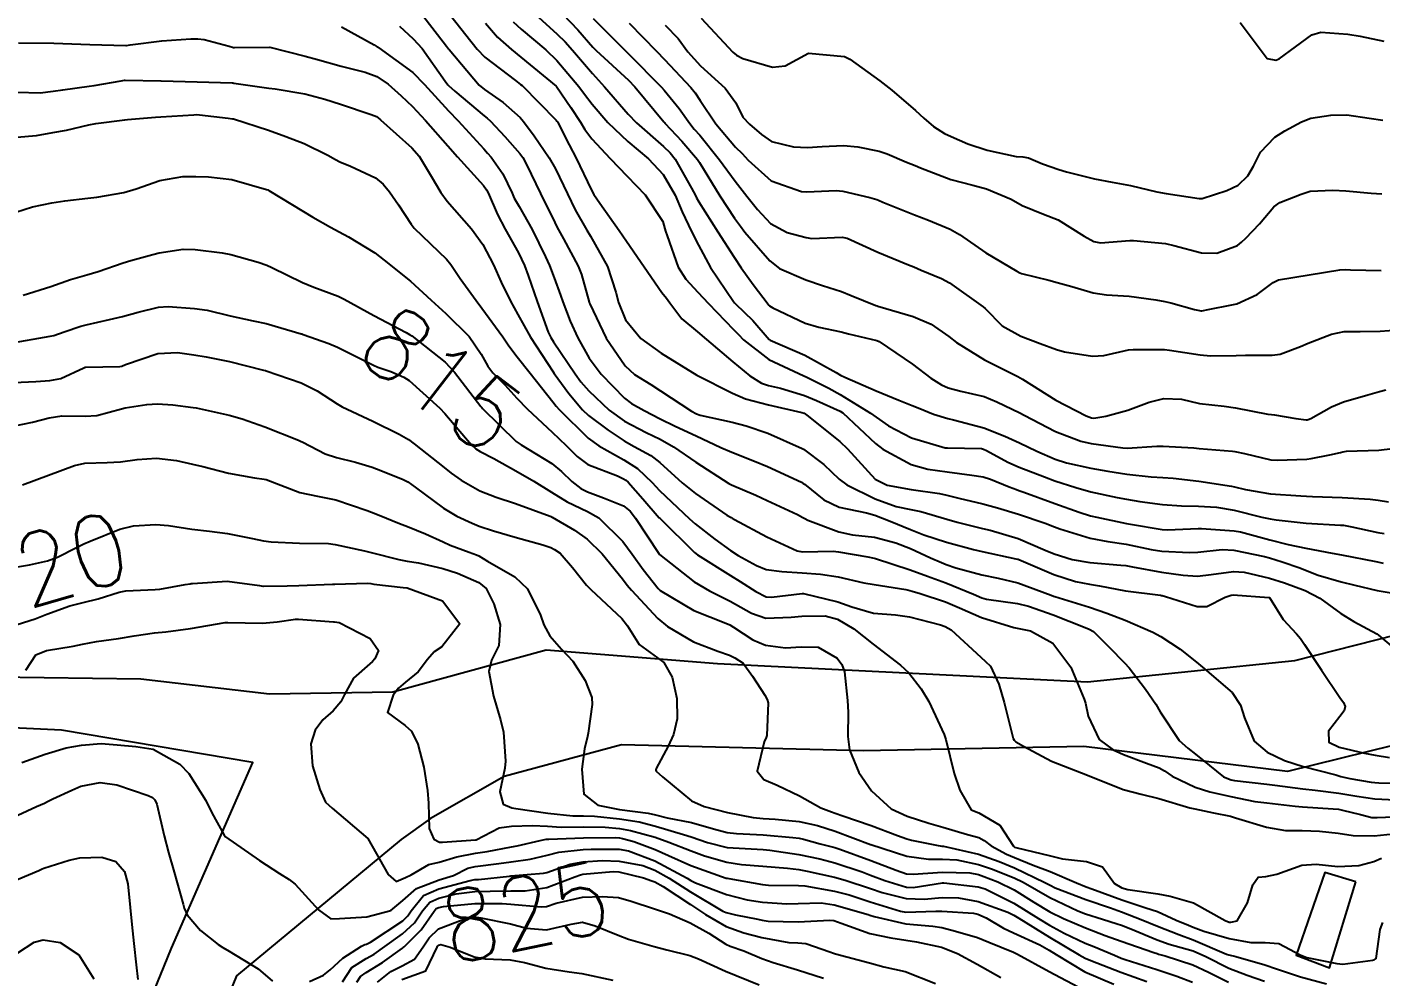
# Model space of a CAD drawing. Header units: metres. Extents: x 307586 to 320046, y 7427249 to 7434250.
# Drawn here: x 319437.7 to 319513.1, y 7427996.4 to 7428049.3 of the extents above; entities that cross this region are included whole.
import ezdxf
from ezdxf.enums import TextEntityAlignment as Align

# ---------------------------------------------------------------- set-up
doc = ezdxf.new("R2010")
doc.units = ezdxf.units.M
doc.header["$MEASUREMENT"] = 0
for name, color, linetype in [('Cotas', 45, 'Continuous'), ('Curvas de Nivel 1m', 11, 'Continuous'), ('Curvas de Nivel 5m', 15, 'Continuous'), ('Edificações', 30, 'Continuous'), ('Vias Secundárias', 230, 'Continuous')]:
    doc.layers.add(name, color=color, linetype=linetype)
doc.styles.add('Style-STANDARD', font='STANDARD.shx')

msp = doc.modelspace()

# ---------------------------------------------------------------- linework, layer by layer
at = {"layer": 'Curvas de Nivel 1m', "flags": 128}
for points, elevation in [([(319459.622, 7428050.116), (319461.079, 7428048.247), (319461.193, 7428048.1), (319461.222, 7428048.062), (319462.894, 7428046.083), (319463.19, 7428045.831), (319464.23, 7428045.11), (319465.175, 7428044.278), (319465.37, 7428044.048), (319465.947, 7428043.26), (319466.795, 7428042.034), (319467.144, 7428041.423), (319467.809, 7428040.02), (319468.239, 7428039.138), (319468.887, 7428038.003), (319469.098, 7428037.67), (319470.034, 7428035.99), (319470.494, 7428034.551), (319470.644, 7428033.984), (319471.043, 7428033.009), (319471.882, 7428031.972), (319473.021, 7428031.155), (319475.003, 7428029.93), (319476.993, 7428028.931), (319477.717, 7428028.626), (319478.987, 7428028.289), (319480.854, 7428027.861), (319480.982, 7428027.813), (319481.132, 7428027.706), (319482.959, 7428026.25), (319483.392, 7428025.826), (319484.936, 7428024.139), (319485.593, 7428023.803), (319486.931, 7428023.579), (319488.511, 7428023.348), (319488.928, 7428023.259), (319489.586, 7428023.094), (319490.923, 7428022.778), (319491.743, 7428022.55), (319492.918, 7428022.201), (319494.392, 7428021.695), (319494.91, 7428021.49), (319495.219, 7428021.376), (319496.901, 7428020.854), (319497.872, 7428020.681), (319498.896, 7428020.518), (319500.284, 7428020.234), (319500.891, 7428020.145), (319502.422, 7428020.064), (319502.89, 7428020.088), (319504.24, 7428020.23), (319504.892, 7428020.193), (319506.603, 7428019.837), (319506.886, 7428019.76), (319507.584, 7428019.539), (319508.56, 7428019.205), (319508.879, 7428019.083), (319509.581, 7428018.807), (319510.872, 7428018.431), (319511.624, 7428018.243), (319512.868, 7428017.956), (319514.67, 7428017.647)], 808), ([(319461.242, 7428050.023), (319462.776, 7428048.084), (319463.216, 7428047.63), (319464.92, 7428046.331), (319465.194, 7428046.123), (319465.28, 7428046.049), (319467.174, 7428044.136), (319467.219, 7428044.075), (319467.249, 7428044.029), (319467.896, 7428042.755), (319468.283, 7428042.013), (319469.127, 7428040.269), (319469.267, 7428039.999), (319469.601, 7428039.512), (319470.68, 7428037.984), (319471.094, 7428037.392), (319472.075, 7428035.97), (319473.059, 7428034.541), (319473.315, 7428034.215), (319473.514, 7428033.953), (319474.177, 7428033.076), (319475.037, 7428032.337), (319475.551, 7428031.925), (319477.014, 7428030.678), (319477.958, 7428029.896), (319478.604, 7428029.491), (319478.998, 7428029.363), (319479.663, 7428029.206), (319480.992, 7428028.807), (319481.67, 7428028.53), (319482.984, 7428027.923), (319483.128, 7428027.829), (319484.958, 7428026.122), (319485.365, 7428025.806), (319486.945, 7428024.959), (319487.859, 7428024.693), (319488.941, 7428024.546), (319490.309, 7428024.376), (319490.938, 7428024.274), (319491.342, 7428024.139), (319492.392, 7428023.718), (319492.79, 7428023.571), (319492.931, 7428023.523), (319493.21, 7428023.427), (319494.924, 7428022.794), (319496.291, 7428022.304), (319496.917, 7428022.106), (319497.272, 7428022.021), (319498.913, 7428021.683), (319499.145, 7428021.638), (319500.909, 7428021.348), (319501.197, 7428021.327), (319502.91, 7428021.401), (319503.098, 7428021.4), (319504.909, 7428021.277), (319505.256, 7428021.218), (319506.901, 7428020.776), (319507.922, 7428020.51), (319508.895, 7428020.297), (319510.371, 7428020.024), (319510.889, 7428019.933), (319512.8, 7428019.556), (319512.884, 7428019.535), (319513.202, 7428019.467)], 807), ([(319465.995, 7428050.042), (319467.232, 7428048.918), (319467.685, 7428048.481), (319468.089, 7428048.017), (319469.204, 7428046.729), (319469.874, 7428045.993), (319471.178, 7428044.471), (319471.652, 7428043.975), (319473.16, 7428042.67), (319473.52, 7428042.318), (319473.796, 7428041.95), (319474.715, 7428040.35), (319474.935, 7428039.933), (319474.997, 7428039.807), (319475.119, 7428039.584), (319476.18, 7428037.919), (319477.082, 7428036.494), (319477.484, 7428035.904), (319478.149, 7428034.979), (319478.972, 7428033.881), (319479.009, 7428033.837), (319479.052, 7428033.8), (319479.24, 7428033.689), (319481.043, 7428032.835), (319481.795, 7428032.607), (319483.038, 7428032.341), (319483.454, 7428032.242), (319485.033, 7428031.855), (319485.147, 7428031.809), (319487.014, 7428030.54), (319488.027, 7428029.775), (319488.622, 7428029.388), (319488.998, 7428029.228), (319489.704, 7428029.045), (319490.993, 7428028.74), (319491.709, 7428028.449), (319492.984, 7428027.839), (319493.227, 7428027.708), (319494.97, 7428026.8), (319496.372, 7428026.266), (319496.96, 7428026.122), (319498.714, 7428025.886), (319498.957, 7428025.88), (319500.606, 7428025.975), (319500.958, 7428025.989), (319502.667, 7428025.884), (319502.957, 7428025.854), (319504.815, 7428025.711), (319504.955, 7428025.69), (319505.495, 7428025.565), (319506.958, 7428025.227), (319507.307, 7428025.195), (319508.959, 7428025.262), (319509.19, 7428025.287), (319510.239, 7428025.507), (319510.831, 7428025.635), (319510.965, 7428025.669), (319511.172, 7428025.704), (319512.966, 7428025.761), (319514.484, 7428025.938)], 804), ([(319467.557, 7428050.025), (319468.384, 7428049.163), (319469.225, 7428048.197), (319469.412, 7428047.998), (319471.199, 7428046.352), (319471.561, 7428045.976), (319473.174, 7428044.028), (319473.205, 7428043.991), (319473.23, 7428043.959), (319474.175, 7428042.957), (319475.037, 7428041.932), (319475.15, 7428041.763), (319476.29, 7428039.918), (319477.111, 7428038.674), (319477.43, 7428038.229), (319477.683, 7428037.901), (319479.079, 7428036.292), (319479.617, 7428035.875), (319481.067, 7428035.237), (319481.993, 7428034.921), (319483.06, 7428034.586), (319483.602, 7428034.375), (319484.978, 7428033.811), (319485.037, 7428033.794), (319485.053, 7428033.788), (319485.083, 7428033.779), (319487.047, 7428033.195), (319488.043, 7428032.775), (319489.036, 7428032.088), (319489.462, 7428031.756), (319491.019, 7428030.786), (319492.865, 7428029.852), (319493.004, 7428029.783), (319493.131, 7428029.709), (319494.991, 7428028.537), (319496.673, 7428027.673), (319496.981, 7428027.564), (319497.1, 7428027.549), (319497.779, 7428027.658), (319498.986, 7428027.988), (319500.182, 7428028.437), (319500.993, 7428028.641), (319501.981, 7428028.593), (319502.991, 7428028.362), (319504.362, 7428028.203), (319504.988, 7428028.117), (319506.781, 7428027.756), (319506.985, 7428027.737), (319507.163, 7428027.726), (319508.339, 7428027.53), (319508.915, 7428027.454), (319508.982, 7428027.455), (319509.036, 7428027.466), (319509.171, 7428027.518), (319510.327, 7428028.169), (319510.992, 7428028.453), (319512.353, 7428028.836), (319512.999, 7428029.028), (319513.351, 7428029.115)], 803), ([(319469.241, 7428049.788), (319471.039, 7428047.982), (319471.22, 7428047.795), (319473.032, 7428045.962), (319473.191, 7428045.79), (319474.02, 7428044.786), (319474.62, 7428043.938), (319474.863, 7428043.628), (319475.166, 7428043.285), (319476.261, 7428041.919), (319477.135, 7428040.738), (319477.79, 7428039.9), (319478.381, 7428039.157), (319479.108, 7428038.372), (319480.043, 7428037.871), (319481.099, 7428037.588), (319481.406, 7428037.55), (319483.1, 7428037.621), (319483.375, 7428037.56), (319485.088, 7428036.785), (319486.794, 7428036.077), (319487.076, 7428035.964), (319487.501, 7428035.784), (319488.623, 7428035.321), (319489.066, 7428035.081), (319490.946, 7428033.741), (319491.052, 7428033.638), (319491.998, 7428032.681), (319493.037, 7428032.1), (319494.109, 7428031.699), (319495.028, 7428031.371), (319495.472, 7428031.24), (319497.023, 7428030.992), (319497.652, 7428031.032), (319499.028, 7428031.337), (319499.299, 7428031.367), (319501.029, 7428031.356), (319501.317, 7428031.327), (319503.025, 7428031.071), (319503.593, 7428031.016), (319505.025, 7428031.029), (319505.548, 7428031.042), (319507.025, 7428031.039), (319507.472, 7428031.098), (319508.602, 7428031.526), (319509.035, 7428031.715), (319510.33, 7428032.217), (319511.042, 7428032.365), (319511.92, 7428032.365), (319513.042, 7428032.382), (319514.041, 7428032.462)], 802), ([(319475.242, 7428049.803), (319477.016, 7428047.912), (319477.221, 7428047.753), (319477.56, 7428047.563), (319479.211, 7428047.08), (319479.925, 7428047.16), (319481.223, 7428047.86), (319483.22, 7428047.673), (319483.531, 7428047.523), (319485.2, 7428046.31), (319485.858, 7428045.803), (319487.182, 7428044.659), (319487.634, 7428044.24), (319488.178, 7428043.775), (319488.793, 7428043.389), (319489.167, 7428043.214), (319490.094, 7428042.82), (319491.16, 7428042.451), (319492.779, 7428042.102), (319493.157, 7428042.079), (319493.473, 7428042.032), (319494.236, 7428041.704), (319495.148, 7428041.374), (319495.574, 7428041.259), (319497.141, 7428040.872), (319498.123, 7428040.67), (319499.136, 7428040.483), (319500.614, 7428040.142), (319501.129, 7428040.038), (319502.967, 7428039.76), (319503.125, 7428039.769), (319504.496, 7428040.216), (319505.137, 7428040.517), (319505.674, 7428041.036), (319505.99, 7428041.562), (319506.376, 7428042.343), (319507.169, 7428043.19), (319507.729, 7428043.542), (319508.668, 7428044.04), (319509.184, 7428044.233), (319510.283, 7428044.413), (319511.187, 7428044.427), (319512.426, 7428044.246), (319513.183, 7428044.12)], 799), ([(319458.467, 7428049.363), (319459.228, 7428048.665), (319459.722, 7428048.115), (319461.007, 7428046.291), (319461.143, 7428046.1), (319461.192, 7428046.049), (319461.545, 7428045.741), (319463.176, 7428044.375), (319463.34, 7428044.243), (319463.524, 7428044.075), (319464.319, 7428043.221), (319465.155, 7428042.274), (319465.317, 7428042.048), (319465.525, 7428041.669), (319466.314, 7428040.038), (319467.107, 7428038.428), (319467.237, 7428038.161), (319467.306, 7428038.027), (319467.594, 7428037.524), (319468.401, 7428036.01), (319468.595, 7428035.534), (319469.012, 7428034.001), (319469.022, 7428033.97), (319469.052, 7428033.897), (319469.962, 7428031.991), (319471.01, 7428030.446), (319471.542, 7428029.972), (319472.453, 7428029.414), (319472.994, 7428029.063), (319474.705, 7428027.933), (319474.981, 7428027.783), (319475.201, 7428027.707), (319476.974, 7428027.32), (319477.748, 7428027.121), (319478.965, 7428026.698), (319480.87, 7428025.861), (319480.952, 7428025.814), (319482.067, 7428024.966), (319482.936, 7428024.147), (319483.363, 7428023.826), (319484.925, 7428023.043), (319486.095, 7428022.625), (319486.919, 7428022.448), (319487.475, 7428022.338), (319488.915, 7428021.919), (319489.501, 7428021.754), (319490.908, 7428021.4), (319491.34, 7428021.3), (319492.9, 7428020.851), (319494.385, 7428020.201), (319494.887, 7428019.984), (319495.897, 7428019.68), (319496.881, 7428019.504), (319498.601, 7428019.365), (319498.88, 7428019.332), (319499.254, 7428019.262), (319500.876, 7428018.965), (319502.073, 7428018.8), (319502.875, 7428018.75), (319503.625, 7428018.833), (319504.877, 7428019.014), (319505.464, 7428018.977), (319506.874, 7428018.643), (319507.713, 7428018.379), (319508.867, 7428017.941), (319509.685, 7428017.512), (319510.855, 7428016.672), (319511.58, 7428016.219), (319512.844, 7428015.535), (319512.943, 7428015.469), (319514.819, 7428013.882)], 809), ([(319463.237, 7428049.53), (319463.909, 7428048.749), (319464.686, 7428048.058), (319465.217, 7428047.639), (319467.171, 7428046.03), (319467.193, 7428046.006), (319467.994, 7428044.831), (319468.537, 7428044.01), (319468.776, 7428043.613), (319469.164, 7428043.093), (319470.193, 7428041.99), (319471.138, 7428041.009), (319472.14, 7428039.97), (319473.108, 7428038.483), (319473.222, 7428038.076), (319473.258, 7428037.958), (319473.362, 7428037.693), (319473.963, 7428035.947), (319474.396, 7428035.27), (319475.059, 7428034.556), (319475.652, 7428033.924), (319477.039, 7428032.476), (319477.32, 7428032.19), (319477.604, 7428031.901), (319479.017, 7428030.806), (319480.961, 7428029.902), (319481.003, 7428029.883), (319481.053, 7428029.859), (319482.359, 7428029.202), (319482.993, 7428028.863), (319484.676, 7428027.813), (319484.98, 7428027.595), (319485.671, 7428027.105), (319486.963, 7428026.444), (319488.819, 7428025.898), (319488.955, 7428025.882), (319490.853, 7428025.843), (319490.954, 7428025.819), (319491.125, 7428025.737), (319492.318, 7428025.091), (319492.944, 7428024.816), (319494.361, 7428024.273), (319494.937, 7428024.061), (319496.099, 7428023.678), (319496.931, 7428023.446), (319498.406, 7428023.127), (319498.927, 7428023.026), (319499.663, 7428022.895), (319500.924, 7428022.729), (319501.978, 7428022.659), (319502.923, 7428022.636), (319503.922, 7428022.581), (319504.921, 7428022.414), (319506.445, 7428022.028), (319506.917, 7428021.934), (319507.257, 7428021.886), (319508.915, 7428021.695), (319510.822, 7428021.593), (319510.914, 7428021.591), (319510.997, 7428021.582), (319511.454, 7428021.492), (319512.909, 7428021.183), (319513.262, 7428021.112)], 806), ([(319471.238, 7428049.53), (319472.769, 7428047.965), (319473.216, 7428047.498), (319474.677, 7428045.938), (319474.909, 7428045.653), (319475.186, 7428045.22), (319476.056, 7428043.921), (319477.16, 7428042.632), (319477.526, 7428042.274), (319477.867, 7428041.899), (319479.136, 7428040.758), (319480.84, 7428040.15), (319481.127, 7428040.134), (319482.755, 7428040.217), (319483.128, 7428040.183), (319484.64, 7428039.817), (319485.018, 7428039.708), (319485.122, 7428039.668), (319485.355, 7428039.573), (319487.114, 7428038.867), (319487.892, 7428038.559), (319489.106, 7428038.054), (319489.617, 7428037.755), (319491.088, 7428036.74), (319492.822, 7428035.723), (319492.984, 7428035.633), (319493.072, 7428035.595), (319494.596, 7428035.222), (319495.067, 7428035.095), (319495.882, 7428034.865), (319497.061, 7428034.524), (319497.813, 7428034.411), (319499.06, 7428034.337), (319500.558, 7428034.125), (319501.057, 7428034.033), (319501.393, 7428033.952), (319502.708, 7428033.595), (319502.991, 7428033.53), (319503.052, 7428033.52), (319503.117, 7428033.524), (319503.462, 7428033.586), (319504.784, 7428033.844), (319505.058, 7428033.907), (319506.201, 7428034.424), (319507.076, 7428035.09), (319507.376, 7428035.248), (319509.083, 7428035.52), (319510.794, 7428035.795), (319511.086, 7428035.807), (319511.381, 7428035.791), (319513.086, 7428035.754)], 801), ([(319505.243, 7428049.57), (319506.741, 7428047.555), (319507.222, 7428047.461), (319507.412, 7428047.547), (319509.236, 7428048.876), (319509.728, 7428049.025), (319511.237, 7428048.923), (319511.922, 7428048.808), (319513.233, 7428048.522)], 798), ([(319437.264, 7428048.43), (319439.224, 7428048.422), (319441.223, 7428048.34), (319443.222, 7428048.281), (319443.259, 7428048.283), (319443.478, 7428048.316), (319445.226, 7428048.549), (319446.852, 7428048.649), (319447.227, 7428048.656), (319447.581, 7428048.62), (319448.975, 7428048.244), (319449.222, 7428048.182), (319449.285, 7428048.176), (319451.223, 7428048.193), (319451.249, 7428048.193), (319453.215, 7428047.685), (319453.903, 7428047.5), (319455.207, 7428047.14), (319456.554, 7428046.805), (319457.199, 7428046.56), (319457.827, 7428046.14), (319458.547, 7428045.49), (319459.181, 7428044.884), (319459.913, 7428044.113), (319461.152, 7428042.695), (319461.684, 7428042.095), (319463.127, 7428040.489), (319463.303, 7428040.255), (319463.392, 7428040.076), (319463.912, 7428038.869), (319464.347, 7428038.061), (319465.083, 7428036.748), (319465.412, 7428036.047), (319465.625, 7428035.487), (319466.12, 7428034.039), (319466.74, 7428032.329), (319466.882, 7428032.032), (319467.029, 7428031.79), (319468.234, 7428030.012), (319468.56, 7428029.568), (319468.994, 7428029.071), (319470.129, 7428027.989), (319470.974, 7428027.378), (319472.185, 7428026.741), (319472.959, 7428026.377), (319473.714, 7428025.942), (319474.945, 7428025.095), (319476.781, 7428023.912), (319476.932, 7428023.832), (319478.283, 7428023.246), (319478.924, 7428022.955), (319480.606, 7428022.174), (319480.914, 7428022.014), (319481.011, 7428021.956), (319481.192, 7428021.856), (319482.904, 7428021.211), (319483.668, 7428021.055), (319484.899, 7428020.911), (319486.087, 7428020.606), (319486.89, 7428020.285), (319488.015, 7428019.773), (319488.619, 7428019.502), (319488.879, 7428019.397), (319489.42, 7428019.212), (319490.874, 7428018.812), (319491.784, 7428018.638), (319492.87, 7428018.38), (319494.733, 7428017.691), (319494.862, 7428017.636), (319494.939, 7428017.612), (319496.853, 7428017.017), (319497.821, 7428016.683), (319498.843, 7428016.297), (319500.378, 7428015.625), (319500.831, 7428015.38), (319501.9, 7428014.68), (319502.817, 7428013.953), (319503.266, 7428013.585), (319504.8, 7428012.261), (319505.267, 7428011.565), (319505.485, 7428010.861), (319506.018, 7428009.557), (319506.757, 7428008.945), (319507.705, 7428008.488), (319508.749, 7428008.151), (319510.565, 7428007.681), (319510.744, 7428007.629), (319510.848, 7428007.603), (319511.341, 7428007.491), (319512.546, 7428007.279), (319512.741, 7428007.253), (319512.969, 7428007.239), (319514.74, 7428007.197)], 811), ([(319437.186, 7428045.681), (319438.469, 7428045.654), (319439.187, 7428045.738), (319439.719, 7428045.824), (319441.19, 7428046.021), (319441.467, 7428046.061), (319442.961, 7428046.322), (319443.157, 7428046.357), (319443.193, 7428046.359), (319445.173, 7428046.31), (319445.193, 7428046.311), (319447.193, 7428046.27), (319449.155, 7428046.203), (319449.192, 7428046.198), (319449.24, 7428046.192), (319451.19, 7428045.914), (319451.541, 7428045.865), (319453.187, 7428045.589), (319454.302, 7428045.301), (319455.181, 7428045.012), (319456.884, 7428044.445), (319457.175, 7428044.326), (319457.278, 7428044.253), (319457.398, 7428044.147), (319459.15, 7428042.595), (319459.557, 7428042.116), (319460.224, 7428041.017), (319460.751, 7428040.104), (319461.118, 7428039.616), (319462.462, 7428038.086), (319463.09, 7428037.204), (319463.682, 7428036.071), (319464.12, 7428035.12), (319464.643, 7428034.056), (319465.042, 7428033.312), (319465.758, 7428032.043), (319467.004, 7428030.114), (319467.06, 7428030.029), (319467.886, 7428028.91), (319468.642, 7428028.005), (319468.978, 7428027.697), (319470.074, 7428026.881), (319470.957, 7428026.282), (319471.526, 7428025.971), (319472.446, 7428025.456), (319472.944, 7428025.069), (319474.196, 7428023.937), (319474.927, 7428023.351), (319476.681, 7428022.147), (319476.914, 7428022.006), (319476.978, 7428021.973), (319477.105, 7428021.907), (319478.899, 7428020.931), (319480.598, 7428020.152), (319480.887, 7428020.103), (319482.589, 7428020.133), (319482.887, 7428020.097), (319484.516, 7428019.814), (319484.882, 7428019.751), (319484.958, 7428019.733), (319486.876, 7428019.095), (319487.84, 7428018.743), (319488.869, 7428018.372), (319490.406, 7428017.745), (319490.86, 7428017.54), (319491.131, 7428017.464), (319492.856, 7428017.231), (319493.474, 7428017.084), (319494.846, 7428016.59), (319496.628, 7428015.88), (319496.835, 7428015.798), (319497.079, 7428015.666), (319497.96, 7428014.788), (319498.816, 7428013.914), (319499.068, 7428013.637), (319499.983, 7428012.447), (319500.546, 7428011.622), (319500.787, 7428011.202), (319501.845, 7428009.604), (319502.335, 7428009.173), (319502.755, 7428008.832), (319504.313, 7428007.574), (319504.74, 7428007.406), (319504.939, 7428007.369), (319506.737, 7428007.165), (319507.173, 7428007.106), (319508.734, 7428006.905), (319509.416, 7428006.83), (319510.73, 7428006.664), (319511.736, 7428006.493), (319512.732, 7428006.348), (319513.894, 7428006.295)], 812), ([(319437.155, 7428043.189), (319438.249, 7428043.281), (319439.159, 7428043.434), (319439.934, 7428043.58), (319441.166, 7428043.861), (319441.568, 7428043.935), (319443.17, 7428044.151), (319443.32, 7428044.168), (319444.888, 7428044.294), (319445.173, 7428044.316), (319447.012, 7428044.434), (319447.175, 7428044.435), (319447.333, 7428044.426), (319448.929, 7428044.244), (319449.172, 7428044.208), (319449.212, 7428044.199), (319451.163, 7428043.57), (319452.14, 7428043.228), (319453.152, 7428042.832), (319454.466, 7428042.18), (319454.901, 7428041.934), (319455.139, 7428041.813), (319455.742, 7428041.559), (319457.131, 7428040.919), (319457.559, 7428040.575), (319457.912, 7428040.138), (319458.409, 7428039.424), (319459.105, 7428038.339), (319459.283, 7428038.118), (319461.077, 7428036.391), (319461.319, 7428036.098), (319461.842, 7428035.316), (319462.724, 7428034.083), (319463.047, 7428033.671), (319464.202, 7428032.062), (319464.536, 7428031.575), (319465.012, 7428030.958), (319465.731, 7428030.043), (319466.987, 7428028.455), (319467.173, 7428028.216), (319467.343, 7428028.025), (319468.959, 7428026.435), (319469.553, 7428025.994), (319470.945, 7428025.22), (319471.709, 7428024.737), (319472.53, 7428023.956), (319472.719, 7428023.742), (319472.929, 7428023.52), (319474.597, 7428021.933), (319474.909, 7428021.656), (319476.008, 7428020.807), (319476.887, 7428020.168), (319477.31, 7428019.904), (319478.32, 7428019.331), (319478.875, 7428019.111), (319479.735, 7428019.011), (319480.874, 7428018.938), (319481.891, 7428018.862), (319482.872, 7428018.712), (319484.307, 7428018.377), (319484.868, 7428018.274), (319486.648, 7428018.009), (319486.865, 7428017.95), (319486.987, 7428017.911), (319487.433, 7428017.781), (319488.856, 7428017.315), (319489.626, 7428016.978), (319490.844, 7428016.451), (319492.654, 7428015.894), (319492.835, 7428015.857), (319493.574, 7428015.703), (319494.826, 7428015.011), (319495.831, 7428013.68), (319496.568, 7428011.899), (319496.63, 7428011.672), (319496.782, 7428010.945), (319497.393, 7428009.661), (319498.178, 7428009.07), (319498.755, 7428008.822), (319500.036, 7428008.341), (319500.747, 7428008.068), (319501.031, 7428007.901), (319501.456, 7428007.609), (319502.734, 7428006.998), (319503.563, 7428006.749), (319504.727, 7428006.476), (319506.07, 7428006.21), (319506.721, 7428006.121), (319508.31, 7428005.936), (319508.719, 7428005.897), (319510.421, 7428005.799), (319510.717, 7428005.768), (319510.946, 7428005.726), (319511.948, 7428005.482), (319512.566, 7428005.318), (319512.72, 7428005.308), (319512.872, 7428005.317), (319514.722, 7428005.383)], 813), ([(319437.109, 7428039.005), (319438.044, 7428039.308), (319439.115, 7428039.525), (319439.826, 7428039.643), (319441.117, 7428039.784), (319441.611, 7428039.842), (319443.121, 7428040.101), (319443.808, 7428040.31), (319445.128, 7428040.77), (319446.409, 7428040.998), (319447.13, 7428041.001), (319447.838, 7428040.967), (319449.129, 7428040.817), (319451.067, 7428040.277), (319451.123, 7428040.255), (319451.192, 7428040.219), (319453.111, 7428039.046), (319453.642, 7428038.726), (319454.621, 7428038.177), (319455.099, 7428037.92), (319455.63, 7428037.63), (319457.082, 7428036.752), (319457.874, 7428036.138), (319458.54, 7428035.6), (319459.063, 7428035.169), (319460.219, 7428034.108), (319461.042, 7428033.361), (319462.337, 7428032.087), (319463.013, 7428031.104), (319463.375, 7428030.443), (319463.663, 7428030.07), (319464.33, 7428029.393), (319464.989, 7428028.663), (319465.585, 7428028.044), (319466.964, 7428026.77), (319467.744, 7428026.018), (319468.346, 7428025.409), (319468.943, 7428024.97), (319470.596, 7428024.324), (319470.935, 7428024.172), (319471.052, 7428024.096), (319471.179, 7428023.976), (319472.005, 7428023.045), (319472.913, 7428022.001), (319472.963, 7428021.95), (319474.885, 7428020.058), (319475.045, 7428019.928), (319476.872, 7428018.79), (319477.42, 7428018.453), (319478.288, 7428017.889), (319478.859, 7428017.603), (319479.164, 7428017.572), (319480.862, 7428017.784), (319480.939, 7428017.782), (319482.855, 7428017.324), (319483.63, 7428017.044), (319484.846, 7428016.689), (319486.057, 7428016.586), (319486.843, 7428016.474), (319488.567, 7428016.034), (319488.836, 7428015.943), (319489.167, 7428015.757), (319490.818, 7428014.229), (319491.081, 7428014.002), (319491.342, 7428013.732), (319491.807, 7428012.729), (319492.105, 7428011.72), (319492.556, 7428009.924), (319492.614, 7428009.712), (319492.66, 7428009.61), (319492.761, 7428009.524), (319493.182, 7428009.282), (319494.75, 7428008.448), (319496.743, 7428007.67), (319498.731, 7428006.874), (319499.744, 7428006.614), (319500.724, 7428006.367), (319502.451, 7428005.859), (319502.716, 7428005.797), (319503.766, 7428005.579), (319504.711, 7428005.379), (319504.981, 7428005.297), (319506.705, 7428004.766), (319507.765, 7428004.595), (319508.704, 7428004.585), (319509.655, 7428004.559), (319510.702, 7428004.437), (319511.528, 7428004.31), (319512.705, 7428004.29), (319513.765, 7428004.402)], 814), ([(319437.017, 7428031.75), (319438.708, 7428032.053), (319439.02, 7428032.099), (319439.227, 7428032.151), (319439.797, 7428032.352), (319440.717, 7428032.653), (319441.029, 7428032.742), (319442.319, 7428033.041), (319443.036, 7428033.205), (319443.909, 7428033.438), (319445.044, 7428033.714), (319445.581, 7428033.749), (319447.044, 7428033.649), (319447.757, 7428033.545), (319449.038, 7428033.233), (319450.31, 7428032.951), (319451.032, 7428032.801), (319452.984, 7428032.24), (319453.023, 7428032.228), (319453.095, 7428032.199), (319454.536, 7428031.695), (319455.016, 7428031.493), (319456.34, 7428030.826), (319457.006, 7428030.486), (319457.245, 7428030.386), (319457.974, 7428030.135), (319458.708, 7428029.832), (319458.998, 7428029.633), (319460.703, 7428028.103), (319460.979, 7428027.808), (319462.454, 7428026.077), (319462.71, 7428025.833), (319462.949, 7428025.678), (319463.715, 7428025.292), (319464.938, 7428024.602), (319465.928, 7428024.04), (319466.924, 7428023.427), (319467.791, 7428022.891), (319468.916, 7428022.34), (319469.555, 7428021.994), (319470.893, 7428020.677), (319471.405, 7428019.972), (319472.022, 7428019.11), (319472.864, 7428018.05), (319472.971, 7428017.949), (319474.846, 7428016.827), (319476.622, 7428016.126), (319476.835, 7428016.036), (319477.048, 7428015.907), (319478.132, 7428015.197), (319478.823, 7428014.911), (319479.937, 7428014.753), (319480.823, 7428014.821), (319481.761, 7428014.785), (319482.816, 7428014.173), (319483.083, 7428013.827), (319483.22, 7428013.414), (319483.392, 7428011.824), (319483.433, 7428011.174), (319483.418, 7428009.823), (319483.504, 7428009.074), (319484.023, 7428007.817), (319484.728, 7428006.795), (319485.814, 7428005.799), (319486.709, 7428005.378), (319487.927, 7428004.993), (319488.703, 7428004.766), (319490.073, 7428004.373), (319490.698, 7428004.202), (319490.996, 7428004.036), (319491.383, 7428003.73), (319492.249, 7428003.277), (319492.687, 7428003.087), (319493.726, 7428002.656), (319494.679, 7428002.302), (319496.146, 7428001.675), (319496.67, 7428001.456), (319496.997, 7428001.336), (319498.659, 7428000.724), (319500, 7428000.279), (319500.65, 7428000.072), (319501.684, 7427999.604), (319502.362, 7427999.316), (319502.639, 7427999.21), (319503.229, 7427998.992), (319504.633, 7427998.576), (319505.84, 7427998.349), (319506.631, 7427998.353), (319507.4, 7427998.307), (319508.624, 7427997.644), (319508.955, 7427997.517), (319510.618, 7427997.178), (319510.957, 7427997.156), (319512.621, 7427997.368), (319512.705, 7427997.386), (319512.808, 7427997.468), (319513.032, 7427999.073), (319513.183, 7427999.465)], 816), ([(319436.994, 7428029.517), (319438.213, 7428029.59), (319438.996, 7428029.629), (319439.603, 7428029.748), (319440.898, 7428030.341), (319440.969, 7428030.375), (319441.003, 7428030.384), (319442.9, 7428030.425), (319443.004, 7428030.442), (319443.212, 7428030.524), (319445.011, 7428031.132), (319446.1, 7428031.191), (319447.011, 7428031.068), (319447.709, 7428030.958), (319449.007, 7428030.69), (319450.89, 7428030.221), (319451.003, 7428030.19), (319451.045, 7428030.177), (319452.996, 7428029.515), (319453.876, 7428029.071), (319454.985, 7428028.33), (319455.268, 7428028.167), (319456.971, 7428027.372), (319458.447, 7428026.641), (319458.956, 7428026.35), (319459.275, 7428026.117), (319460.94, 7428024.796), (319461.33, 7428024.487), (319461.885, 7428024.086), (319462.924, 7428023.496), (319463.842, 7428023.138), (319464.914, 7428022.782), (319466.851, 7428022.084), (319466.903, 7428022.059), (319466.921, 7428022.048), (319466.959, 7428022.029), (319468.191, 7428021.299), (319468.895, 7428020.813), (319469.741, 7428019.991), (319470.869, 7428018.596), (319471.138, 7428018.248), (319471.364, 7428017.972), (319472.839, 7428016.388), (319473.372, 7428015.945), (319474.825, 7428015.095), (319476.168, 7428014.568), (319476.817, 7428014.341), (319477.114, 7428014.204), (319477.59, 7428013.898), (319478.102, 7428013.187), (319478.795, 7428012.121), (319478.931, 7428011.879), (319478.972, 7428011.696), (319478.896, 7428009.879), (319478.872, 7428009.769), (319478.759, 7428009.518), (319478.36, 7428007.886), (319478.736, 7428007.42), (319479.484, 7428007.12), (319480.723, 7428006.517), (319481.912, 7428005.842), (319482.497, 7428005.62), (319482.71, 7428005.549), (319483.126, 7428005.409), (319484.704, 7428004.871), (319486.175, 7428004.319), (319486.696, 7428004.129), (319486.963, 7428004.054), (319488.345, 7428003.765), (319488.65, 7428003.718), (319488.692, 7428003.718), (319488.738, 7428003.714), (319490.688, 7428003.263), (319491.83, 7428002.868), (319492.681, 7428002.505), (319494.374, 7428001.693), (319494.671, 7428001.54), (319494.951, 7428001.405), (319496.659, 7428000.739), (319498.025, 7428000.277), (319498.649, 7428000.058), (319499.745, 7427999.629), (319500.639, 7427999.257), (319501.836, 7427998.803), (319502.632, 7427998.511), (319504.482, 7427997.714), (319504.624, 7427997.661), (319505.002, 7427997.566), (319506.616, 7427997.11), (319507.264, 7427996.89), (319508.607, 7427996.439), (319510.05, 7427996.057)], 817), ([(319436.963, 7428027.088), (319438.028, 7428027.313), (319438.971, 7428027.563), (319439.662, 7428027.663), (319440.973, 7428027.646), (319441.613, 7428027.694), (319442.979, 7428028.068), (319443.183, 7428028.114), (319444.407, 7428028.299), (319444.983, 7428028.339), (319445.846, 7428028.281), (319446.981, 7428028.134), (319447.139, 7428028.109), (319448.975, 7428027.706), (319449.708, 7428027.496), (319450.965, 7428027.053), (319452.846, 7428026.31), (319452.954, 7428026.261), (319453.072, 7428026.198), (319454.325, 7428025.555), (319454.945, 7428025.343), (319456.017, 7428025.084), (319456.94, 7428024.814), (319457.427, 7428024.632), (319458.673, 7428024.124), (319458.931, 7428023.994), (319459.338, 7428023.704), (319460.909, 7428022.533), (319461.644, 7428022.089), (319462.511, 7428021.688), (319462.898, 7428021.534), (319463.691, 7428021.266), (319464.892, 7428020.916), (319466.431, 7428020.491), (319466.886, 7428020.335), (319467.093, 7428020.233), (319467.396, 7428020.022), (319468.089, 7428019.226), (319468.865, 7428018.252), (319469.111, 7428017.998), (319470.839, 7428016.383), (319471.14, 7428015.975), (319471.795, 7428014.938), (319472.815, 7428014.204), (319473.172, 7428013.946), (319473.63, 7428013.117), (319473.902, 7428011.939), (319473.909, 7428010.806), (319473.707, 7428009.941), (319473.408, 7428009.292), (319472.744, 7428008.047), (319472.719, 7428007.95), (319472.742, 7428007.886), (319473.106, 7428007.578), (319474.718, 7428006.242), (319475.408, 7428005.923), (319476.71, 7428005.596), (319478.137, 7428005.319), (319478.707, 7428005.263), (319479.359, 7428005.221), (319480.705, 7428005.082), (319481.721, 7428004.862), (319482.7, 7428004.546), (319484.667, 7428003.81), (319484.693, 7428003.802), (319486.687, 7428003.168), (319487.901, 7428002.988), (319488.685, 7428002.997), (319489.482, 7428002.955), (319490.682, 7428002.696), (319491.405, 7428002.454), (319492.675, 7428001.95), (319493.177, 7428001.705), (319494.66, 7428000.855), (319496.207, 7428000.117), (319496.647, 7427999.955), (319497.593, 7427999.656), (319498.395, 7427999.398), (319498.64, 7427999.313), (319499.161, 7427999.111), (319500.632, 7427998.496), (319501.287, 7427998.268), (319502.626, 7427997.882), (319503.341, 7427997.583), (319504.613, 7427996.931), (319505.63, 7427996.537), (319506.603, 7427996.209)], 818), ([(319437.472, 7428023.835), (319438.933, 7428024.36), (319440.378, 7428024.907), (319440.94, 7428025.032), (319442.186, 7428025.082), (319442.941, 7428025.112), (319443.869, 7428025.233), (319444.943, 7428025.317), (319446.042, 7428025.179), (319446.94, 7428024.981), (319447.518, 7428024.841), (319448.935, 7428024.483), (319450.386, 7428024.225), (319450.932, 7428024.146), (319451.032, 7428024.118), (319452.921, 7428023.399), (319453.895, 7428023.203), (319454.915, 7428022.986), (319456.653, 7428022.406), (319456.905, 7428022.314), (319457.324, 7428022.144), (319458.451, 7428021.679), (319458.897, 7428021.511), (319459.898, 7428021.105), (319460.888, 7428020.648), (319461.273, 7428020.48), (319462.329, 7428020.078), (319462.743, 7428019.934), (319462.881, 7428019.871), (319463.36, 7428019.584), (319464.87, 7428018.711), (319465.577, 7428018.043), (319466.3, 7428016.576), (319466.501, 7428016.033), (319466.827, 7428015.427), (319467.475, 7428014.676), (319468.102, 7428014.011), (319468.797, 7428012.947), (319469.158, 7428011.996), (319469.179, 7428011.595), (319468.962, 7428009.998), (319468.931, 7428009.829), (319468.754, 7428009.142), (319468.602, 7428008.002), (319468.722, 7428006.615), (319469.491, 7428005.992), (319470.711, 7428005.749), (319472.302, 7428005.55), (319472.708, 7428005.461), (319473.351, 7428005.299), (319474.704, 7428005.031), (319475.931, 7428004.687), (319476.699, 7428004.47), (319477.21, 7428004.414), (319478.698, 7428004.353), (319480.356, 7428004.204), (319480.696, 7428004.155), (319480.943, 7428004.104), (319481.877, 7428003.842), (319482.535, 7428003.676), (319482.691, 7428003.634), (319482.975, 7428003.542), (319484.684, 7428002.927), (319486.098, 7428002.377), (319486.677, 7428002.174), (319487.046, 7428002.154), (319488.678, 7428002.276), (319490.192, 7428002.23), (319490.677, 7428002.135), (319490.975, 7428002.035), (319491.761, 7428001.724), (319492.666, 7428001.278), (319493.756, 7428000.6), (319494.649, 7428000.062), (319495.411, 7427999.682), (319496.638, 7427999.173), (319497.733, 7427998.752), (319498.631, 7427998.425), (319500.446, 7427997.801), (319500.624, 7427997.734), (319500.709, 7427997.704), (319501.069, 7427997.613), (319502.616, 7427997.114), (319503.484, 7427996.707), (319504.602, 7427996.152)], 819), ([(319436.829, 7428015.949), (319438.179, 7428016.37), (319438.64, 7428016.559), (319438.837, 7428016.638), (319440.105, 7428017.087), (319440.847, 7428017.273), (319441.696, 7428017.481), (319442.856, 7428017.857), (319443.234, 7428017.929), (319444.859, 7428017.996), (319445.125, 7428018.021), (319446.526, 7428018.273), (319446.806, 7428018.328), (319446.864, 7428018.333), (319446.931, 7428018.336), (319448.865, 7428018.466), (319450.671, 7428018.222), (319450.862, 7428018.183), (319450.9, 7428018.182), (319452.2, 7428018.2), (319452.863, 7428018.22), (319454.737, 7428018.299), (319454.864, 7428018.303), (319456.659, 7428018.358), (319456.865, 7428018.337), (319457.025, 7428018.308), (319458.672, 7428018.123), (319458.863, 7428018.095), (319458.889, 7428018.093), (319460.852, 7428017.381), (319461.82, 7428016.085), (319460.82, 7428014.816), (319460.382, 7428014.54), (319460.011, 7428014.108), (319459.497, 7428013.419), (319458.794, 7428012.853), (319458.396, 7428012.519), (319458.102, 7428012.13), (319457.79, 7428011.151), (319458.766, 7428010.425), (319459.123, 7428010.116), (319459.473, 7428009.396), (319459.822, 7428008.109), (319460.022, 7428006.809), (319460.074, 7428006.106), (319460.113, 7428004.692), (319460.365, 7428004.103), (319460.691, 7428003.939), (319460.854, 7428003.934), (319462.693, 7428004.061), (319462.722, 7428004.07), (319464.014, 7428004.743), (319464.701, 7428004.826), (319465.865, 7428004.874), (319466.701, 7428004.825), (319467.45, 7428004.768), (319468.701, 7428004.792), (319469.915, 7428004.773), (319470.7, 7428004.707), (319471.322, 7428004.594), (319472.696, 7428004.21), (319473.455, 7428003.942), (319474.688, 7428003.459), (319475.428, 7428003.18), (319476.682, 7428002.824), (319477.486, 7428002.703), (319478.68, 7428002.595), (319480.051, 7428002.495), (319480.679, 7428002.419), (319481.149, 7428002.325), (319482.675, 7428001.994), (319483.258, 7428001.824), (319484.666, 7428001.354), (319485.331, 7428001.135), (319486.658, 7428000.801), (319487.666, 7428000.767), (319488.659, 7428000.851), (319489.578, 7428000.832), (319490.656, 7428000.628), (319492.324, 7428000.039), (319492.645, 7427999.881), (319492.934, 7427999.707), (319494.632, 7427998.644), (319496.285, 7427997.673), (319496.62, 7427997.486), (319496.938, 7427997.346), (319498.609, 7427996.706), (319500.045, 7427996.182)], 821), ([(319437.662, 7428013.516), (319438.226, 7428014.369), (319438.815, 7428014.614), (319440.307, 7428014.856), (319440.819, 7428014.963), (319441.603, 7428015.111), (319442.823, 7428015.27), (319443.696, 7428015.429), (319444.826, 7428015.588), (319445.463, 7428015.647), (319446.829, 7428015.835), (319448.761, 7428016.169), (319448.832, 7428016.174), (319448.897, 7428016.175), (319450.832, 7428016.132), (319451.654, 7428016.208), (319452.679, 7428016.349), (319452.835, 7428016.348), (319454.792, 7428016.212), (319454.834, 7428016.209), (319455.101, 7428016.167), (319456.824, 7428015.284), (319457.282, 7428014.608), (319457.082, 7428014.146), (319456.962, 7428013.997), (319456.809, 7428013.865), (319455.895, 7428013.061), (319455.403, 7428012.164), (319455.197, 7428011.748), (319454.774, 7428011.249), (319454.199, 7428010.745), (319453.759, 7428010.18), (319453.527, 7428009.411), (319453.62, 7428008.181), (319454.031, 7428006.869), (319454.336, 7428006.174), (319454.709, 7428005.827), (319456.693, 7428004.15), (319457.833, 7428002.132), (319458.279, 7428001.746), (319458.661, 7428001.917), (319458.802, 7428001.978), (319459.108, 7428002.116), (319460.086, 7428002.692), (319460.674, 7428002.831), (319461.643, 7428003.121), (319462.682, 7428003.333), (319463.331, 7428003.415), (319464.687, 7428003.673), (319465, 7428003.735), (319466.292, 7428004.034), (319466.621, 7428004.103), (319466.694, 7428004.102), (319466.763, 7428004.099), (319468.695, 7428004.174), (319470.48, 7428004.198), (319470.695, 7428004.181), (319470.868, 7428004.151), (319471.505, 7428003.968), (319472.687, 7428003.538), (319473.438, 7428003.19), (319474.68, 7428002.641), (319476.646, 7428001.938), (319476.673, 7428001.93), (319476.69, 7428001.927), (319476.797, 7428001.908), (319478.668, 7428001.576), (319479.004, 7428001.541), (319480.668, 7428001.534), (319481.011, 7428001.512), (319482.664, 7428001.22), (319483.479, 7428001.003), (319484.655, 7428000.625), (319486.343, 7428000.098), (319486.647, 7428000.047), (319488.315, 7428000.098), (319488.648, 7428000.102), (319490.409, 7427999.98), (319490.646, 7427999.931), (319491.102, 7427999.733), (319492.077, 7427999.158), (319492.635, 7427998.886), (319494.098, 7427998.226), (319494.625, 7427997.929), (319495.004, 7427997.686), (319496.609, 7427996.726), (319498.209, 7427996.035)], 822), ([(319437.449, 7428008.379), (319438.748, 7428008.831), (319439.912, 7428009.188), (319440.753, 7428009.341), (319441.857, 7428009.426), (319442.753, 7428009.366), (319443.792, 7428009.26), (319444.751, 7428009.108), (319446.231, 7428008.275), (319446.735, 7428007.755), (319447.684, 7428006.255), (319448.023, 7428005.567), (319448.694, 7428004.338), (319448.779, 7428004.239), (319450.673, 7428002.916), (319451.78, 7428002.203), (319452.327, 7428001.863), (319452.657, 7428001.599), (319453.958, 7428000.177), (319454.638, 7427999.674), (319455.118, 7427999.686), (319456.639, 7427999.785), (319457.978, 7428000.13), (319458.649, 7428000.7), (319459.413, 7428001.355), (319460.66, 7428001.834), (319461.47, 7428002.088), (319462.261, 7428002.484), (319462.671, 7428002.587), (319463.984, 7428002.746), (319464.675, 7428002.846), (319465.723, 7428002.994), (319466.681, 7428003.22), (319467.329, 7428003.375), (319468.686, 7428003.536), (319469.124, 7428003.558), (319470.686, 7428003.547), (319471.199, 7428003.459), (319472.677, 7428002.904), (319474.472, 7428001.932), (319474.671, 7428001.806), (319474.925, 7428001.672), (319476.66, 7428001.032), (319477.815, 7428000.733), (319478.654, 7428000.606), (319480.013, 7428000.506), (319480.653, 7428000.517), (319481.936, 7428000.559), (319482.652, 7428000.456), (319484.541, 7427999.915), (319484.644, 7427999.885), (319484.877, 7427999.808), (319486.639, 7427999.387), (319488.136, 7427999.266), (319488.637, 7427999.193), (319489.411, 7427998.977), (319490.632, 7427998.624), (319491.263, 7427998.364), (319492.624, 7427997.811), (319492.852, 7427997.708), (319494.609, 7427996.735), (319496.545, 7427995.719)], 823), ([(319436.701, 7428005.203), (319438.262, 7428005.92), (319438.711, 7428006.119), (319438.869, 7428006.201), (319439.164, 7428006.355), (319440.222, 7428006.843), (319440.724, 7428007.049), (319441.796, 7428007.255), (319442.725, 7428007.139), (319444.467, 7428006.542), (319444.715, 7428006.422), (319444.851, 7428006.289), (319444.95, 7428006.048), (319445.354, 7428004.283), (319445.599, 7428003.36), (319445.928, 7428002.277), (319446.423, 7428000.494), (319446.483, 7428000.272), (319446.639, 7427999.896), (319447.387, 7427999.015), (319448.361, 7427998.244), (319448.62, 7427998.075), (319448.978, 7427997.876), (319450.603, 7427996.896), (319451.384, 7427996.208)], 824), ([(319453.46, 7427996.181), (319454.227, 7427996.545), (319454.603, 7427996.835), (319455.298, 7427997.478), (319456.349, 7427998.153), (319456.536, 7427998.238), (319456.624, 7427998.265), (319456.847, 7427998.369), (319458.637, 7427999.569), (319458.925, 7427999.832), (319459.114, 7428000.115), (319459.796, 7428000.964), (319460.655, 7428001.348), (319462.397, 7428001.811), (319462.661, 7428001.857), (319462.86, 7428001.869), (319464.589, 7428002.051), (319464.655, 7428002.058), (319466.48, 7428002.218), (319466.666, 7428002.26), (319467.962, 7428002.723), (319468.676, 7428002.848), (319469.745, 7428002.921), (319470.677, 7428002.886), (319472.001, 7428002.632), (319472.669, 7428002.388), (319473.466, 7428001.942), (319474.661, 7428001.166), (319476.459, 7428000.099), (319476.645, 7428000.018), (319477.167, 7427999.902), (319478.402, 7427999.645), (319478.64, 7427999.593), (319478.977, 7427999.539), (319480.639, 7427999.503), (319482.407, 7427999.6), (319482.64, 7427999.584), (319483.033, 7427999.432), (319484.633, 7427998.854), (319485.813, 7427998.616), (319486.63, 7427998.492), (319487.241, 7427998.393), (319488.626, 7427998.092), (319489.521, 7427997.751), (319490.614, 7427997.155), (319491.923, 7427996.4)], 824), ([(319456.086, 7427996.155), (319456.284, 7427996.467), (319456.601, 7427996.69), (319457.506, 7427997.24), (319458.622, 7427998.037), (319458.667, 7427998.075), (319458.719, 7427998.119), (319459.674, 7427999.068), (319460.383, 7428000.103), (319460.502, 7428000.244), (319460.645, 7428000.309), (319460.913, 7428000.364), (319462.647, 7428000.524), (319464.18, 7428000.522), (319464.647, 7428000.494), (319466.346, 7428000.333), (319466.646, 7428000.361), (319467.171, 7428000.545), (319468.652, 7428000.871), (319469.73, 7428000.912), (319470.652, 7428000.854), (319471.344, 7428000.664), (319472.646, 7428000.227), (319473.492, 7427999.942), (319474.638, 7427999.457), (319475.671, 7427998.881), (319476.627, 7427998.269), (319476.871, 7427998.152), (319477.614, 7427997.895), (319478.617, 7427997.472), (319479.252, 7427997.234), (319480.607, 7427996.83), (319482.063, 7427996.377)], 826), ([(319457.242, 7427996.14), (319457.982, 7427996.749), (319458.607, 7427997.064), (319459.298, 7427997.428), (319459.775, 7427998.108), (319460.114, 7427998.619), (319460.633, 7427999.11), (319462.328, 7427999.763), (319462.64, 7427999.781), (319462.983, 7427999.723), (319464.636, 7427999.391), (319465.522, 7427999.153), (319466.633, 7427999.061), (319468.008, 7427999.38), (319468.638, 7427999.479), (319469.352, 7427999.277), (319470.631, 7427998.754), (319471.199, 7427998.542), (319472.625, 7427998.125), (319473.347, 7427997.943), (319474.618, 7427997.626), (319475.095, 7427997.446), (319476.606, 7427996.766), (319478.47, 7427996.007)], 827), ([(319437.218, 7427997.777), (319438.121, 7427998.368), (319438.624, 7427998.511), (319439.578, 7427998.35), (319440.613, 7427997.674), (319441.448, 7427996.327)], 826), ([(319458.596, 7427996.301), (319459.928, 7427996.781), (319460.549, 7427998.101), (319460.573, 7427998.151), (319460.624, 7427998.2), (319460.767, 7427998.241), (319461.285, 7427998.09), (319462.615, 7427997.551), (319463.226, 7427997.452), (319464.613, 7427997.392), (319465.409, 7427997.244), (319466.606, 7427996.929), (319467.894, 7427996.72), (319468.602, 7427996.63), (319470.325, 7427996.255)], 828)]:
    msp.add_lwpolyline(points, dxfattribs=dict(at, elevation=elevation))
at = {"layer": 'Curvas de Nivel 5m', "flags": 128}
for points, elevation in [([(319455.234, 7428049.316), (319457.046, 7428048.33), (319457.224, 7428048.217), (319457.261, 7428048.188), (319457.308, 7428048.149), (319459.203, 7428046.78), (319459.86, 7428046.113), (319461.178, 7428044.651), (319461.719, 7428044.095), (319463.15, 7428042.527), (319463.363, 7428042.293), (319463.555, 7428042.074), (319464.218, 7428041.142), (319464.725, 7428040.056), (319464.849, 7428039.783), (319465.116, 7428039.322), (319465.834, 7428038.043), (319466.587, 7428036.528), (319466.802, 7428036.033), (319467.066, 7428035.359), (319467.425, 7428034.393), (319467.557, 7428034.022), (319467.96, 7428032.934), (319468.379, 7428032.01), (319469.016, 7428030.878), (319469.676, 7428029.993), (319470.99, 7428028.66), (319471.377, 7428028.364), (319472.069, 7428027.964), (319472.976, 7428027.511), (319473.809, 7428027.103), (319474.962, 7428026.555), (319476.342, 7428025.916), (319476.95, 7428025.645), (319478.21, 7428025.155), (319478.943, 7428024.851), (319480.825, 7428023.97), (319480.933, 7428023.912), (319480.966, 7428023.893), (319481, 7428023.859), (319482.081, 7428022.999), (319482.92, 7428022.587), (319484.456, 7428022.277), (319484.916, 7428022.134), (319485.764, 7428021.801), (319486.906, 7428021.336), (319487.639, 7428021.042), (319488.896, 7428020.63), (319490.402, 7428020.233), (319490.889, 7428020.121), (319492.757, 7428019.712), (319492.863, 7428019.691), (319492.883, 7428019.685), (319492.921, 7428019.671), (319494.874, 7428018.841), (319496.09, 7428018.458), (319496.869, 7428018.308), (319497.419, 7428018.212), (319498.866, 7428017.931), (319500.805, 7428017.679), (319500.863, 7428017.672), (319500.908, 7428017.664), (319501.09, 7428017.617), (319502.855, 7428017.05), (319503.388, 7428017.052), (319504.408, 7428017.575), (319504.741, 7428017.694), (319504.864, 7428017.705), (319506.85, 7428017.563), (319506.887, 7428017.55), (319507.644, 7428016.337), (319508.385, 7428015.527), (319508.6, 7428015.285), (319508.834, 7428014.936), (319509.771, 7428013.51), (319510.798, 7428011.989), (319511.003, 7428011.705), (319511.097, 7428011.495), (319511.038, 7428011.248), (319510.784, 7428010.938), (319510.16, 7428010.118), (319510.183, 7428009.506), (319510.76, 7428009.229), (319512.173, 7428008.895), (319512.756, 7428008.783), (319513.562, 7428008.655)], 810), ([(319464.782, 7428049.6), (319465.234, 7428049.185), (319466.609, 7428048.036), (319467.214, 7428047.454), (319468.445, 7428046.011), (319468.764, 7428045.582), (319469.183, 7428045.011), (319470.062, 7428043.991), (319471.163, 7428042.941), (319472.31, 7428041.968), (319473.14, 7428041.111), (319473.81, 7428039.95), (319474.189, 7428039.019), (319474.706, 7428037.936), (319475.091, 7428037.162), (319475.759, 7428035.923), (319477.054, 7428034.03), (319477.105, 7428033.961), (319477.153, 7428033.909), (319478.122, 7428032.972), (319479.033, 7428031.914), (319479.08, 7428031.88), (319481.021, 7428031.044), (319482.761, 7428030.079), (319483.005, 7428029.94), (319483.248, 7428029.828), (319484.995, 7428029.062), (319486.245, 7428028.543), (319486.988, 7428028.254), (319487.319, 7428028.118), (319488.17, 7428027.772), (319488.979, 7428027.518), (319489.286, 7428027.449), (319490.972, 7428027.003), (319492.143, 7428026.544), (319492.96, 7428026.171), (319493.925, 7428025.7), (319494.949, 7428025.26), (319495.573, 7428025.058), (319496.944, 7428024.752), (319497.882, 7428024.596), (319498.941, 7428024.427), (319500.3, 7428024.266), (319500.939, 7428024.231), (319501.526, 7428024.199), (319502.937, 7428024.031), (319504.758, 7428023.749), (319504.934, 7428023.712), (319505.547, 7428023.564), (319506.931, 7428023.331), (319508.616, 7428023.21), (319508.93, 7428023.191), (319509.274, 7428023.172), (319510.929, 7428023.122), (319512.485, 7428023.033), (319512.928, 7428022.967), (319513.502, 7428022.889)], 805), ([(319473.238, 7428049.425), (319473.963, 7428048.682), (319474.501, 7428047.941), (319475.211, 7428047.155), (319476.589, 7428045.916), (319477.185, 7428045.093), (319477.568, 7428044.296), (319477.934, 7428043.899), (319478.612, 7428043.333), (319479.164, 7428042.942), (319480.389, 7428042.639), (319481.16, 7428042.613), (319481.981, 7428042.671), (319483.162, 7428042.725), (319483.97, 7428042.637), (319485.159, 7428042.396), (319485.598, 7428042.246), (319486.681, 7428041.795), (319487.15, 7428041.606), (319487.46, 7428041.474), (319489.139, 7428040.817), (319490.375, 7428040.507), (319491.131, 7428040.306), (319492.5, 7428039.726), (319493.12, 7428039.383), (319494.303, 7428038.89), (319495.112, 7428038.579), (319496.561, 7428037.675), (319497.098, 7428037.369), (319497.469, 7428037.293), (319499.1, 7428037.431), (319499.303, 7428037.435), (319501.098, 7428037.262), (319501.552, 7428037.157), (319503.09, 7428036.74), (319503.947, 7428036.729), (319505.099, 7428037.144), (319505.329, 7428037.34), (319505.555, 7428037.565), (319506.318, 7428038.351), (319507.12, 7428039.303), (319507.452, 7428039.545), (319508.643, 7428040.014), (319509.133, 7428040.177), (319510.408, 7428040.233), (319511.133, 7428040.189), (319512.54, 7428040.071), (319513.131, 7428040.032)], 800), ([(319437.512, 7428034.383), (319439.058, 7428034.876), (319440.152, 7428035.259), (319441.065, 7428035.518), (319441.694, 7428035.706), (319443.072, 7428036.185), (319443.506, 7428036.314), (319444.73, 7428036.644), (319445.08, 7428036.736), (319446.418, 7428036.941), (319447.083, 7428036.925), (319448.583, 7428036.745), (319449.079, 7428036.653), (319450.6, 7428036.225), (319451.071, 7428036.055), (319451.355, 7428035.932), (319453.062, 7428035.093), (319453.698, 7428034.829), (319455.055, 7428034.328), (319455.387, 7428034.167), (319457.039, 7428033.254), (319458.837, 7428032.311), (319459.024, 7428032.199), (319459.142, 7428032.119), (319461.008, 7428030.655), (319461.53, 7428030.095), (319462.984, 7428028.189), (319463.034, 7428028.13), (319463.084, 7428028.078), (319464.956, 7428026.245), (319465.226, 7428026.047), (319466.943, 7428025.011), (319467.482, 7428024.566), (319468.055, 7428024.013), (319468.553, 7428023.632), (319468.927, 7428023.437), (319469.817, 7428023.098), (319470.92, 7428022.662), (319471.3, 7428022.357), (319471.6, 7428021.97), (319472.884, 7428020.001), (319472.928, 7428019.95), (319474.868, 7428018.424), (319475.716, 7428017.921), (319476.855, 7428017.361), (319478.053, 7428016.684), (319478.841, 7428016.404), (319480.251, 7428016.456), (319480.843, 7428016.525), (319482.155, 7428016.529), (319482.841, 7428016.359), (319483.754, 7428015.821), (319484.824, 7428014.963), (319486.347, 7428013.795), (319486.809, 7428013.371), (319487.498, 7428012.478), (319487.924, 7428011.773), (319488.766, 7428009.939), (319488.834, 7428009.759), (319488.863, 7428009.658), (319489.336, 7428007.754), (319489.651, 7428006.829), (319490.269, 7428005.744), (319490.711, 7428005.565), (319491.866, 7428004.884), (319492.622, 7428003.711), (319492.664, 7428003.681), (319492.692, 7428003.668), (319492.755, 7428003.647), (319494.688, 7428003.181), (319495.354, 7428003.016), (319496.685, 7428002.856), (319497.587, 7428002.561), (319498.258, 7428001.646), (319498.669, 7428001.391), (319498.998, 7428001.307), (319500.665, 7428001.062), (319501.346, 7428000.926), (319502.658, 7428000.564), (319504.418, 7427999.572), (319504.642, 7427999.488), (319504.732, 7427999.479), (319505.086, 7427999.566), (319505.647, 7428000.571), (319505.943, 7428001.557), (319506.239, 7428001.992), (319506.678, 7428002.023), (319507.29, 7428002.151), (319508.684, 7428002.651), (319509.481, 7428002.716), (319510.684, 7428002.591), (319511.842, 7428002.64), (319512.687, 7428002.868), (319513.114, 7428003.04)], 815), ([(319436.871, 7428019.211), (319437.877, 7428019.379), (319438.875, 7428019.596), (319439.426, 7428019.806), (319440.476, 7428020.344), (319440.746, 7428020.48), (319440.885, 7428020.538), (319441.239, 7428020.687), (319442.893, 7428021.363), (319443.653, 7428021.545), (319444.896, 7428021.618), (319445.612, 7428021.567), (319446.894, 7428021.364), (319447.889, 7428021.251), (319448.892, 7428021.124), (319450.28, 7428020.836), (319450.888, 7428020.704), (319451.325, 7428020.652), (319452.887, 7428020.58), (319454.506, 7428020.555), (319454.886, 7428020.513), (319456.505, 7428020.154), (319456.882, 7428020.058), (319458.418, 7428019.666), (319458.878, 7428019.582), (319459.509, 7428019.481), (319460.874, 7428019.165), (319461.695, 7428018.912), (319462.866, 7428018.401), (319463.277, 7428018.066), (319463.709, 7428017.202), (319464.062, 7428016.058), (319463.996, 7428014.884), (319463.575, 7428014.062), (319463.429, 7428013.438), (319463.699, 7428012.061), (319464.086, 7428010.74), (319464.255, 7428010.055), (319464.359, 7428008.442), (319464.32, 7428008.054), (319464.038, 7428006.742), (319464.221, 7428006.055), (319464.711, 7428005.859), (319464.942, 7428005.817), (319466.708, 7428005.547), (319468.104, 7428005.407), (319468.707, 7428005.406), (319469.32, 7428005.381), (319470.705, 7428005.229), (319471.803, 7428005.062), (319472.702, 7428004.836), (319474.271, 7428004.361), (319474.696, 7428004.238), (319475.61, 7428003.921), (319476.69, 7428003.65), (319478.359, 7428003.554), (319478.69, 7428003.539), (319479.064, 7428003.501), (319480.687, 7428003.245), (319481.849, 7428003.007), (319482.682, 7428002.787), (319484.209, 7428002.284), (319484.676, 7428002.109), (319485.473, 7428001.802), (319486.668, 7428001.43), (319487.043, 7428001.409), (319488.672, 7428001.679), (319488.748, 7428001.683), (319490.669, 7428001.456), (319491.062, 7428001.339), (319492.655, 7428000.537), (319494.031, 7427999.696), (319494.639, 7427999.314), (319495.444, 7427998.873), (319496.629, 7427998.325), (319497.097, 7427998.133), (319498.245, 7427997.646), (319498.621, 7427997.49), (319498.842, 7427997.415), (319500.611, 7427996.851), (319501.728, 7427996.481), (319502.601, 7427996.149)], 820), ([(319436.655, 7428001.641), (319438.382, 7428002.364), (319438.573, 7428002.453), (319438.665, 7428002.489), (319440.078, 7428002.94), (319440.674, 7428003.072), (319441.891, 7428003.105), (319442.671, 7428002.864), (319443.147, 7428002.305), (319443.341, 7428001.618), (319443.479, 7428000.302), (319443.571, 7427999.363), (319443.677, 7427998.299), (319443.797, 7427997.106), (319443.905, 7427996.297)], 825), ([(319455.291, 7427996.163), (319455.809, 7427996.954), (319456.613, 7427997.468), (319457.047, 7427997.713), (319457.65, 7427998.135), (319458.63, 7427998.838), (319459.298, 7427999.451), (319459.744, 7428000.109), (319460.149, 7428000.604), (319460.65, 7428000.827), (319461.621, 7428001.054), (319462.654, 7428001.189), (319463.499, 7428001.217), (319464.655, 7428001.236), (319465.458, 7428001.238), (319466.657, 7428001.41), (319468.224, 7428002.007), (319468.538, 7428002.129), (319468.665, 7428002.153), (319470.348, 7428002.303), (319470.667, 7428002.283), (319472.036, 7428001.959), (319472.499, 7428001.79), (319472.661, 7428001.722), (319473.126, 7428001.478), (319474.651, 7428000.473), (319475.485, 7427999.922), (319476.636, 7427999.251), (319477.622, 7427998.885), (319478.63, 7427998.637), (319480.134, 7427998.359), (319480.628, 7427998.331), (319481.066, 7427998.292), (319482.413, 7427997.833), (319482.622, 7427997.753), (319482.724, 7427997.726), (319484.614, 7427997.216), (319485.418, 7427996.995), (319486.607, 7427996.733), (319488.281, 7427996.081)], 825)]:
    msp.add_lwpolyline(points, dxfattribs=dict(at, elevation=elevation))
at = {"layer": 'Edificações'}
msp.add_lwpolyline([(319511.689, 7428001.725), (319509.958, 7428002.257), (319508.36, 7427997.645), (319510.224, 7427996.936), (319511.689, 7428001.725)], dxfattribs=at)
at = {"layer": 'Vias Secundárias'}
for points in [[(319435.978, 7428013.143), (319444.059, 7428013.037), (319451.229, 7428012.2), (319458.08, 7428012.3), (319466.617, 7428014.642), (319476.155, 7428013.888), (319496.755, 7428012.861), (319508.295, 7428014.046), (319522.97, 7428017.773), (319535.31, 7428027.085), (319550.134, 7428042.302), (319565.585, 7428056.804)], [(319435.978, 7428013.143), (319444.059, 7428013.037), (319451.229, 7428012.2), (319458.08, 7428012.3), (319466.617, 7428014.642), (319476.155, 7428013.888), (319496.755, 7428012.861), (319508.295, 7428014.046), (319522.97, 7428017.773), (319535.31, 7428027.085), (319550.134, 7428042.302), (319565.585, 7428056.804)], [(319575.479, 7427995.747), (319576.243, 7428012.256), (319576.664, 7428026.981), (319575.063, 7428046.786), (319569.396, 7428048.879), (319566.262, 7428048.702), (319561.395, 7428045.031), (319554.958, 7428039.709), (319547.602, 7428031.98), (319538.201, 7428023.194), (319530.435, 7428017.301), (319525.457, 7428013.213), (319515.238, 7428009.7), (319507.877, 7428007.865), (319496.544, 7428009.259), (319484.274, 7428009.021), (319470.82, 7428009.364), (319464.277, 7428007.593), (319460.193, 7428005.248), (319458.558, 7428004.087), (319449.388, 7427996.506), (319443.359, 7427981.708)], [(319575.479, 7427995.747), (319576.243, 7428012.256), (319576.664, 7428026.981), (319575.063, 7428046.786), (319569.396, 7428048.879), (319566.262, 7428048.702), (319561.395, 7428045.031), (319554.958, 7428039.709), (319547.602, 7428031.98), (319538.201, 7428023.194), (319530.435, 7428017.301), (319525.457, 7428013.213), (319515.238, 7428009.7), (319507.877, 7428007.865), (319496.544, 7428009.259), (319484.274, 7428009.021), (319470.82, 7428009.364), (319464.277, 7428007.593), (319460.193, 7428005.248), (319458.558, 7428004.087), (319449.388, 7427996.506), (319443.359, 7427981.708)], [(319468.496, 7427840.88), (319449.555, 7427919.642), (319442.147, 7427953.704), (319439.427, 7427977.644), (319439.426, 7427982.478), (319445.765, 7427998.038), (319450.297, 7428008.374), (319439.653, 7428010.182), (319428.704, 7428010.691)], [(319468.496, 7427840.88), (319449.555, 7427919.642), (319442.147, 7427953.704), (319439.427, 7427977.644), (319439.426, 7427982.478), (319445.765, 7427998.038), (319450.297, 7428008.374), (319439.653, 7428010.182), (319428.704, 7428010.691)]]:
    msp.add_lwpolyline(points, dxfattribs=at)

# ---------------------------------------------------------------- texts
at = {"layer": 'Cotas', "style": 'Style-STANDARD'}
for s, rotation, p in [('815', 322.50508, (319460.804, 7428029.713, 815)), ('820', 16.08856, (319438.705, 7428019.281, 820)), ('825', 12.20903, (319465.457, 7428000.049, 825))]:
    msp.add_text(s, height=4, rotation=rotation, dxfattribs=at).set_placement(p, align=Align.MIDDLE_CENTER)

doc.saveas('drawing.dxf')
